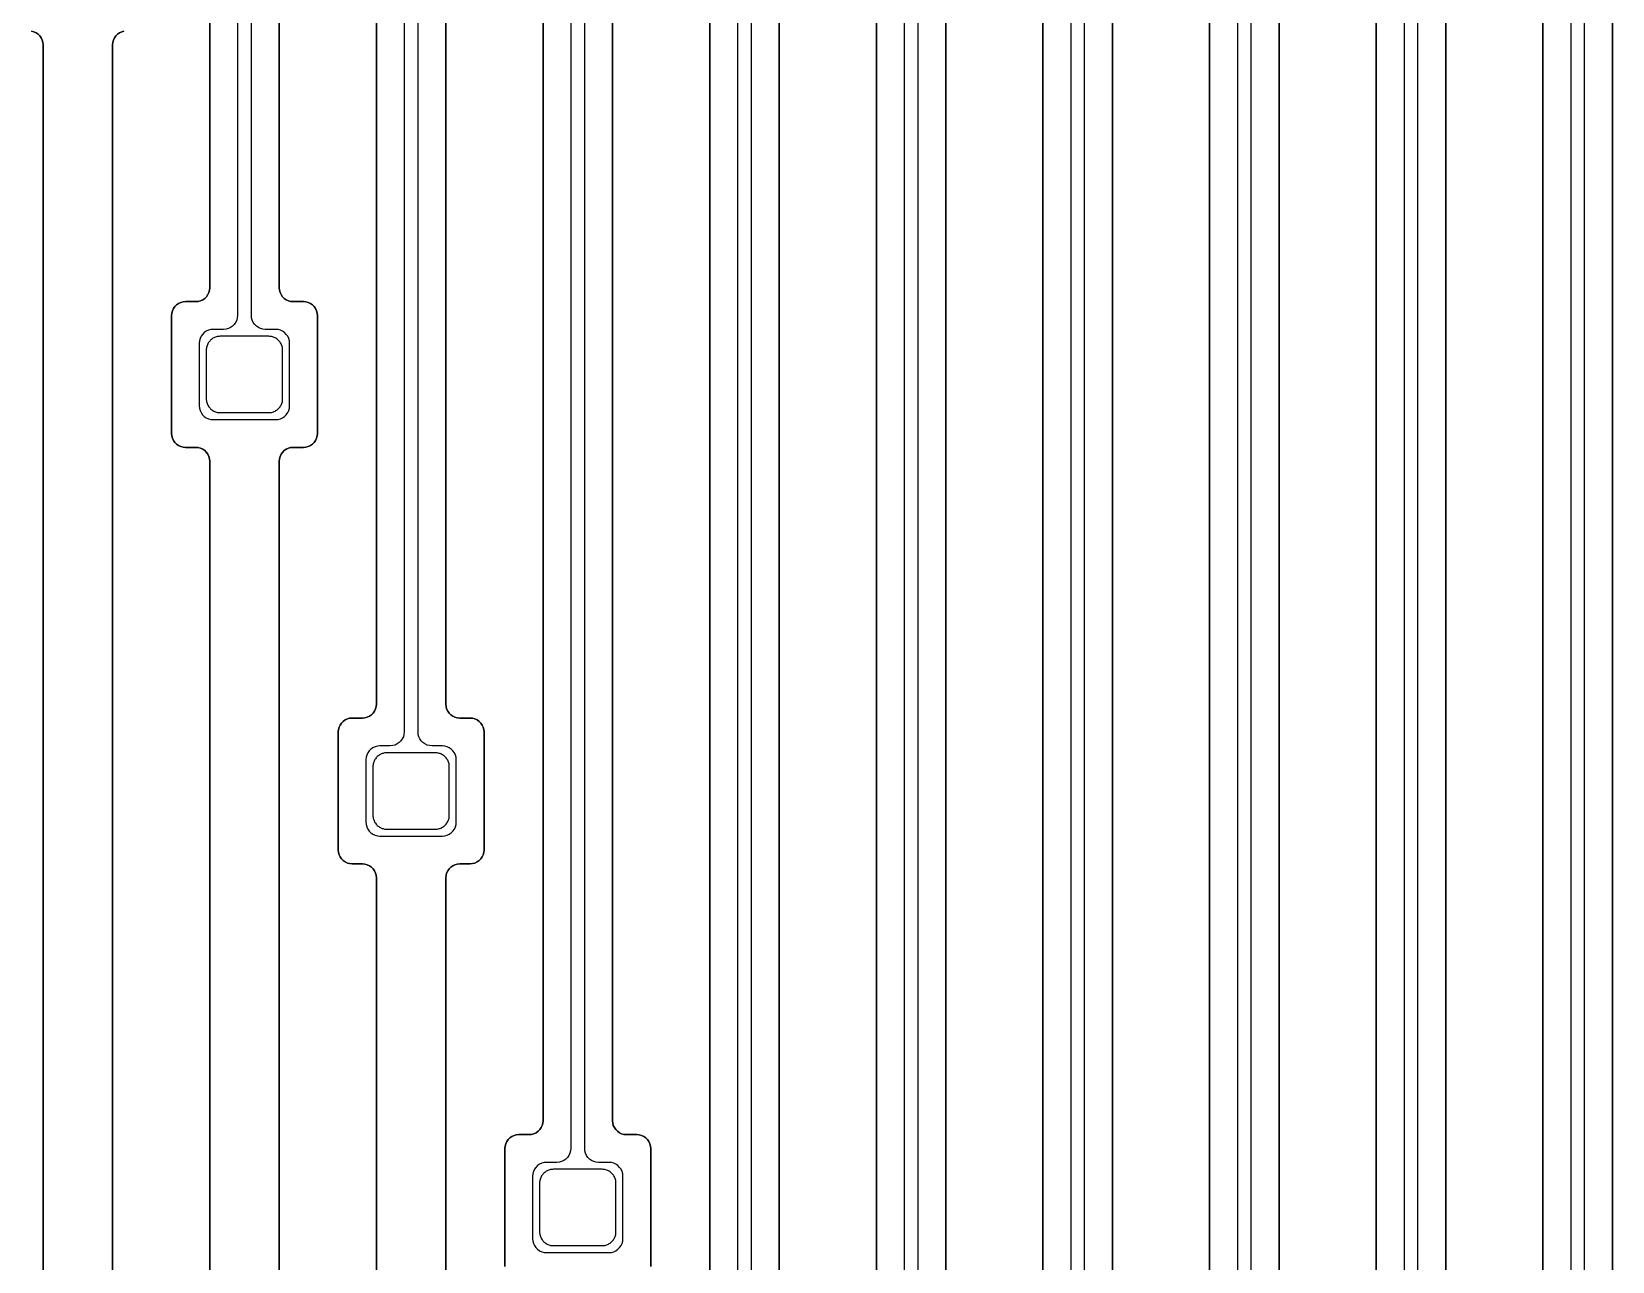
# Model space of a CAD drawing. Header units: metres. Extents: x -1550 to 1550, y -904 to 26100.
# Drawn here: x -479.7 to -252, y 3928.7 to 4105.9 of the extents above; entities that cross this region are included whole.
import ezdxf

# ---------------------------------------------------------------- set-up
doc = ezdxf.new("R2010")
doc.units = ezdxf.units.M
for name, color, linetype in [('Electrodes', 2, 'CONTINUOUS'), ('Metal', 4, 'CONTINUOUS'), ('Polyimide', 3, 'CONTINUOUS'), ('Polyimide_Negative', 5, 'CONTINUOUS')]:
    doc.layers.add(name, color=color, linetype=linetype)

msp = doc.modelspace()

# ---------------------------------------------------------------- linework, layer by layer
at = {"layer": 'Electrodes'}
for points in [[(-445.5, 4051.01), (-445.36, 4051.01), (-445.23, 4051.03), (-445.09, 4051.05), (-444.96, 4051.08), (-444.83, 4051.12), (-444.7, 4051.17), (-444.58, 4051.23), (-444.46, 4051.3), (-444.35, 4051.37), (-444.24, 4051.46), (-444.13, 4051.55), (-444.04, 4051.64), (-443.95, 4051.75), (-443.87, 4051.85), (-443.79, 4051.97), (-443.72, 4052.09), (-443.67, 4052.21), (-443.62, 4052.34), (-443.57, 4052.47), (-443.54, 4052.6), (-443.52, 4052.74), (-443.5, 4052.87), (-443.5, 4053.01), (-443.5, 4060.01), (-443.5, 4060.14), (-443.52, 4060.28), (-443.54, 4060.41), (-443.57, 4060.55), (-443.62, 4060.68), (-443.67, 4060.8), (-443.72, 4060.93), (-443.79, 4061.05), (-443.87, 4061.16), (-443.95, 4061.27), (-444.04, 4061.37), (-444.13, 4061.47), (-444.24, 4061.56), (-444.35, 4061.64), (-444.46, 4061.72), (-444.58, 4061.78), (-444.7, 4061.84), (-444.83, 4061.89), (-444.96, 4061.93), (-445.09, 4061.97), (-445.23, 4061.99), (-445.36, 4062), (-445.5, 4062.01), (-452.5, 4062.01), (-452.64, 4062), (-452.77, 4061.99), (-452.91, 4061.97), (-453.04, 4061.93), (-453.17, 4061.89), (-453.3, 4061.84), (-453.42, 4061.78), (-453.54, 4061.72), (-453.65, 4061.64), (-453.76, 4061.56), (-453.87, 4061.47), (-453.96, 4061.37), (-454.05, 4061.27), (-454.13, 4061.16), (-454.21, 4061.05), (-454.28, 4060.93), (-454.33, 4060.8), (-454.38, 4060.68), (-454.43, 4060.55), (-454.46, 4060.41), (-454.48, 4060.28), (-454.5, 4060.14), (-454.5, 4060.01), (-454.5, 4053.01), (-454.5, 4052.87), (-454.48, 4052.74), (-454.46, 4052.6), (-454.43, 4052.47), (-454.38, 4052.34), (-454.33, 4052.21), (-454.28, 4052.09), (-454.21, 4051.97), (-454.13, 4051.85), (-454.05, 4051.75), (-453.96, 4051.64), (-453.87, 4051.55), (-453.76, 4051.46), (-453.65, 4051.37), (-453.54, 4051.3), (-453.42, 4051.23), (-453.3, 4051.17), (-453.17, 4051.12), (-453.04, 4051.08), (-452.91, 4051.05), (-452.77, 4051.03), (-452.64, 4051.01), (-452.5, 4051.01), (-445.5, 4051.01)], [(-421.5, 3991.01), (-421.36, 3991.01), (-421.23, 3991.03), (-421.09, 3991.05), (-420.96, 3991.08), (-420.83, 3991.12), (-420.7, 3991.17), (-420.58, 3991.23), (-420.46, 3991.3), (-420.35, 3991.37), (-420.24, 3991.46), (-420.13, 3991.55), (-420.04, 3991.64), (-419.95, 3991.75), (-419.87, 3991.85), (-419.79, 3991.97), (-419.72, 3992.09), (-419.67, 3992.21), (-419.62, 3992.34), (-419.57, 3992.47), (-419.54, 3992.6), (-419.52, 3992.74), (-419.5, 3992.87), (-419.5, 3993.01), (-419.5, 4000.01), (-419.5, 4000.14), (-419.52, 4000.28), (-419.54, 4000.41), (-419.57, 4000.55), (-419.62, 4000.68), (-419.67, 4000.8), (-419.72, 4000.93), (-419.79, 4001.05), (-419.87, 4001.16), (-419.95, 4001.27), (-420.04, 4001.37), (-420.13, 4001.47), (-420.24, 4001.56), (-420.35, 4001.64), (-420.46, 4001.72), (-420.58, 4001.78), (-420.7, 4001.84), (-420.83, 4001.89), (-420.96, 4001.93), (-421.09, 4001.97), (-421.23, 4001.99), (-421.36, 4002), (-421.5, 4002.01), (-428.5, 4002.01), (-428.64, 4002), (-428.77, 4001.99), (-428.91, 4001.97), (-429.04, 4001.93), (-429.17, 4001.89), (-429.3, 4001.84), (-429.42, 4001.78), (-429.54, 4001.72), (-429.65, 4001.64), (-429.76, 4001.56), (-429.87, 4001.47), (-429.96, 4001.37), (-430.05, 4001.27), (-430.13, 4001.16), (-430.21, 4001.05), (-430.28, 4000.93), (-430.33, 4000.8), (-430.38, 4000.68), (-430.43, 4000.55), (-430.46, 4000.41), (-430.48, 4000.28), (-430.5, 4000.14), (-430.5, 4000.01), (-430.5, 3993.01), (-430.5, 3992.87), (-430.48, 3992.74), (-430.46, 3992.6), (-430.43, 3992.47), (-430.38, 3992.34), (-430.33, 3992.21), (-430.28, 3992.09), (-430.21, 3991.97), (-430.13, 3991.85), (-430.05, 3991.75), (-429.96, 3991.64), (-429.87, 3991.55), (-429.76, 3991.46), (-429.65, 3991.37), (-429.54, 3991.3), (-429.42, 3991.23), (-429.3, 3991.17), (-429.17, 3991.12), (-429.04, 3991.08), (-428.91, 3991.05), (-428.77, 3991.03), (-428.64, 3991.01), (-428.5, 3991.01), (-421.5, 3991.01)], [(-397.5, 3931.01), (-397.36, 3931.01), (-397.23, 3931.03), (-397.09, 3931.05), (-396.96, 3931.08), (-396.83, 3931.12), (-396.7, 3931.17), (-396.58, 3931.23), (-396.46, 3931.3), (-396.35, 3931.37), (-396.24, 3931.46), (-396.13, 3931.55), (-396.04, 3931.64), (-395.95, 3931.75), (-395.87, 3931.85), (-395.79, 3931.97), (-395.72, 3932.09), (-395.67, 3932.21), (-395.62, 3932.34), (-395.57, 3932.47), (-395.54, 3932.6), (-395.52, 3932.74), (-395.5, 3932.87), (-395.5, 3933.01), (-395.5, 3940.01), (-395.5, 3940.14), (-395.52, 3940.28), (-395.54, 3940.41), (-395.57, 3940.55), (-395.62, 3940.68), (-395.67, 3940.8), (-395.72, 3940.93), (-395.79, 3941.05), (-395.87, 3941.16), (-395.95, 3941.27), (-396.04, 3941.37), (-396.13, 3941.47), (-396.24, 3941.56), (-396.35, 3941.64), (-396.46, 3941.72), (-396.58, 3941.78), (-396.7, 3941.84), (-396.83, 3941.89), (-396.96, 3941.93), (-397.09, 3941.97), (-397.23, 3941.99), (-397.36, 3942), (-397.5, 3942.01), (-404.5, 3942.01), (-404.64, 3942), (-404.77, 3941.99), (-404.91, 3941.97), (-405.04, 3941.93), (-405.17, 3941.89), (-405.3, 3941.84), (-405.42, 3941.78), (-405.54, 3941.72), (-405.65, 3941.64), (-405.76, 3941.56), (-405.87, 3941.47), (-405.96, 3941.37), (-406.05, 3941.27), (-406.13, 3941.16), (-406.21, 3941.05), (-406.28, 3940.93), (-406.33, 3940.8), (-406.38, 3940.68), (-406.43, 3940.55), (-406.46, 3940.41), (-406.48, 3940.28), (-406.5, 3940.14), (-406.5, 3940.01), (-406.5, 3933.01), (-406.5, 3932.87), (-406.48, 3932.74), (-406.46, 3932.6), (-406.43, 3932.47), (-406.38, 3932.34), (-406.33, 3932.21), (-406.28, 3932.09), (-406.21, 3931.97), (-406.13, 3931.85), (-406.05, 3931.75), (-405.96, 3931.64), (-405.87, 3931.55), (-405.76, 3931.46), (-405.65, 3931.37), (-405.54, 3931.3), (-405.42, 3931.23), (-405.3, 3931.17), (-405.17, 3931.12), (-405.04, 3931.08), (-404.91, 3931.05), (-404.77, 3931.03), (-404.64, 3931.01), (-404.5, 3931.01), (-397.5, 3931.01)]]:
    msp.add_lwpolyline(points, close=True, dxfattribs=at)
at = {"layer": 'Metal'}
for points in [[(-450, 11993.5), (-450, 4065.01), (-450.03, 4064.66), (-450.12, 4064.32), (-450.27, 4064.01), (-450.47, 4063.72), (-450.71, 4063.48), (-451, 4063.28), (-451.32, 4063.13), (-451.65, 4063.04), (-452, 4063.01), (-453.5, 4063.01), (-453.85, 4062.98), (-454.18, 4062.89), (-454.5, 4062.74), (-454.79, 4062.54), (-455.03, 4062.29), (-455.23, 4062.01), (-455.38, 4061.69), (-455.47, 4061.36), (-455.5, 4061.01), (-455.5, 4052.01), (-455.47, 4051.66), (-455.38, 4051.32), (-455.23, 4051.01), (-455.03, 4050.72), (-454.79, 4050.48), (-454.5, 4050.28), (-454.18, 4050.13), (-453.85, 4050.04), (-453.5, 4050.01), (-444.5, 4050.01), (-444.15, 4050.04), (-443.82, 4050.13), (-443.5, 4050.28), (-443.21, 4050.48), (-442.97, 4050.72), (-442.77, 4051.01), (-442.62, 4051.32), (-442.53, 4051.66), (-442.5, 4052.01), (-442.5, 4061.01), (-442.53, 4061.36), (-442.62, 4061.69), (-442.77, 4062.01), (-442.97, 4062.29), (-443.21, 4062.54), (-443.5, 4062.74), (-443.82, 4062.89), (-444.15, 4062.98), (-444.5, 4063.01), (-446, 4063.01), (-446.35, 4063.04), (-446.68, 4063.13), (-447, 4063.28), (-447.29, 4063.48), (-447.53, 4063.72), (-447.73, 4064.01), (-447.88, 4064.32), (-447.97, 4064.66), (-448, 4065.01), (-448, 11993.5)], [(-426, 11993.5), (-426, 4005.01), (-426.03, 4004.66), (-426.12, 4004.32), (-426.27, 4004.01), (-426.47, 4003.72), (-426.71, 4003.48), (-427, 4003.28), (-427.32, 4003.13), (-427.65, 4003.04), (-428, 4003.01), (-429.5, 4003.01), (-429.85, 4002.98), (-430.18, 4002.89), (-430.5, 4002.74), (-430.79, 4002.54), (-431.03, 4002.29), (-431.23, 4002.01), (-431.38, 4001.69), (-431.47, 4001.36), (-431.5, 4001.01), (-431.5, 3992.01), (-431.47, 3991.66), (-431.38, 3991.32), (-431.23, 3991.01), (-431.03, 3990.72), (-430.79, 3990.48), (-430.5, 3990.28), (-430.18, 3990.13), (-429.85, 3990.04), (-429.5, 3990.01), (-420.5, 3990.01), (-420.15, 3990.04), (-419.82, 3990.13), (-419.5, 3990.28), (-419.21, 3990.48), (-418.97, 3990.72), (-418.77, 3991.01), (-418.62, 3991.32), (-418.53, 3991.66), (-418.5, 3992.01), (-418.5, 4001.01), (-418.53, 4001.36), (-418.62, 4001.69), (-418.77, 4002.01), (-418.97, 4002.29), (-419.21, 4002.54), (-419.5, 4002.74), (-419.82, 4002.89), (-420.15, 4002.98), (-420.5, 4003.01), (-422, 4003.01), (-422.35, 4003.04), (-422.68, 4003.13), (-423, 4003.28), (-423.29, 4003.48), (-423.53, 4003.72), (-423.73, 4004.01), (-423.88, 4004.32), (-423.97, 4004.66), (-424, 4005.01), (-424, 11993.5)], [(-402, 11993.5), (-402, 3945.01), (-402.03, 3944.66), (-402.12, 3944.32), (-402.27, 3944.01), (-402.47, 3943.72), (-402.71, 3943.48), (-403, 3943.28), (-403.32, 3943.13), (-403.65, 3943.04), (-404, 3943.01), (-405.5, 3943.01), (-405.85, 3942.98), (-406.18, 3942.89), (-406.5, 3942.74), (-406.79, 3942.54), (-407.03, 3942.29), (-407.23, 3942.01), (-407.38, 3941.69), (-407.47, 3941.36), (-407.5, 3941.01), (-407.5, 3932.01), (-407.47, 3931.66), (-407.38, 3931.32), (-407.23, 3931.01), (-407.03, 3930.72), (-406.79, 3930.48), (-406.5, 3930.28), (-406.18, 3930.13), (-405.85, 3930.04), (-405.5, 3930.01), (-396.5, 3930.01), (-396.15, 3930.04), (-395.82, 3930.13), (-395.5, 3930.28), (-395.21, 3930.48), (-394.97, 3930.72), (-394.77, 3931.01), (-394.62, 3931.32), (-394.53, 3931.66), (-394.5, 3932.01), (-394.5, 3941.01), (-394.53, 3941.36), (-394.62, 3941.69), (-394.77, 3942.01), (-394.97, 3942.29), (-395.21, 3942.54), (-395.5, 3942.74), (-395.82, 3942.89), (-396.15, 3942.98), (-396.5, 3943.01), (-398, 3943.01), (-398.35, 3943.04), (-398.68, 3943.13), (-399, 3943.28), (-399.29, 3943.48), (-399.53, 3943.72), (-399.73, 3944.01), (-399.88, 3944.32), (-399.97, 3944.66), (-400, 3945.01), (-400, 11993.5)], [(-378, 11993.5), (-378, 3691.04)], [(-376, 3691.04), (-376, 11993.5)], [(-354, 11993.5), (-354, 3437.07)], [(-352, 3437.07), (-352, 11993.5)], [(-330, 11993.5), (-330, 3183.1)], [(-328, 3183.1), (-328, 11993.5)], [(-306, 11993.5), (-306, 2929.13)], [(-304, 2929.13), (-304, 11993.5)], [(-282, 11993.5), (-282, 2675.17)], [(-280, 2675.17), (-280, 11993.5)], [(-258, 11993.5), (-258, 2421.2)], [(-256, 2421.2), (-256, 11993.5)]]:
    msp.add_lwpolyline(points, dxfattribs=at)
at = {"layer": 'Polyimide'}
for points in [[(-454, 3796.01), (-454, 4044.01), (-454.03, 4044.36), (-454.12, 4044.69), (-454.27, 4045.01), (-454.47, 4045.29), (-454.71, 4045.54), (-455, 4045.74), (-455.32, 4045.89), (-455.65, 4045.98), (-456, 4046.01), (-457.5, 4046.01), (-457.85, 4046.04), (-458.18, 4046.13), (-458.5, 4046.28), (-458.79, 4046.48), (-459.03, 4046.72), (-459.23, 4047.01), (-459.38, 4047.32), (-459.47, 4047.66), (-459.5, 4048.01), (-459.5, 4065.01), (-459.47, 4065.36), (-459.38, 4065.69), (-459.23, 4066.01), (-459.03, 4066.29), (-458.79, 4066.54), (-458.5, 4066.74), (-458.18, 4066.89), (-457.85, 4066.98), (-457.5, 4067.01), (-456, 4067.01), (-455.65, 4067.04), (-455.32, 4067.13), (-455, 4067.28), (-454.71, 4067.48), (-454.47, 4067.72), (-454.27, 4068.01), (-454.12, 4068.32), (-454.03, 4068.66), (-454, 4069.01), (-454, 11978.5)], [(-444, 11978.5), (-444, 4069.01), (-443.97, 4068.66), (-443.88, 4068.32), (-443.73, 4068.01), (-443.53, 4067.72), (-443.29, 4067.48), (-443, 4067.28), (-442.68, 4067.13), (-442.35, 4067.04), (-442, 4067.01), (-440.5, 4067.01), (-440.15, 4066.98), (-439.82, 4066.89), (-439.5, 4066.74), (-439.21, 4066.54), (-438.97, 4066.29), (-438.77, 4066.01), (-438.62, 4065.69), (-438.53, 4065.36), (-438.5, 4065.01), (-438.5, 4048.01), (-438.53, 4047.66), (-438.62, 4047.32), (-438.77, 4047.01), (-438.97, 4046.72), (-439.21, 4046.48), (-439.5, 4046.28), (-439.82, 4046.13), (-440.15, 4046.04), (-440.5, 4046.01), (-442, 4046.01), (-442.35, 4045.98), (-442.68, 4045.89), (-443, 4045.74), (-443.29, 4045.54), (-443.53, 4045.29), (-443.73, 4045.01), (-443.88, 4044.69), (-443.97, 4044.36), (-444, 4044.01), (-444, 3796.01)], [(-430, 3736.01), (-430, 3984.01), (-430.03, 3984.36), (-430.12, 3984.69), (-430.27, 3985.01), (-430.47, 3985.29), (-430.71, 3985.54), (-431, 3985.74), (-431.32, 3985.89), (-431.65, 3985.98), (-432, 3986.01), (-433.5, 3986.01), (-433.85, 3986.04), (-434.18, 3986.13), (-434.5, 3986.28), (-434.79, 3986.48), (-435.03, 3986.72), (-435.23, 3987.01), (-435.38, 3987.32), (-435.47, 3987.66), (-435.5, 3988.01), (-435.5, 4005.01), (-435.47, 4005.36), (-435.38, 4005.69), (-435.23, 4006.01), (-435.03, 4006.29), (-434.79, 4006.54), (-434.5, 4006.74), (-434.18, 4006.89), (-433.85, 4006.98), (-433.5, 4007.01), (-432, 4007.01), (-431.65, 4007.04), (-431.32, 4007.13), (-431, 4007.28), (-430.71, 4007.48), (-430.47, 4007.72), (-430.27, 4008.01), (-430.12, 4008.32), (-430.03, 4008.66), (-430, 4009.01), (-430, 11978.5)], [(-420, 11978.5), (-420, 4009.01), (-419.97, 4008.66), (-419.88, 4008.32), (-419.73, 4008.01), (-419.53, 4007.72), (-419.29, 4007.48), (-419, 4007.28), (-418.68, 4007.13), (-418.35, 4007.04), (-418, 4007.01), (-416.5, 4007.01), (-416.15, 4006.98), (-415.82, 4006.89), (-415.5, 4006.74), (-415.21, 4006.54), (-414.97, 4006.29), (-414.77, 4006.01), (-414.62, 4005.69), (-414.53, 4005.36), (-414.5, 4005.01), (-414.5, 3988.01), (-414.53, 3987.66), (-414.62, 3987.32), (-414.77, 3987.01), (-414.97, 3986.72), (-415.21, 3986.48), (-415.5, 3986.28), (-415.82, 3986.13), (-416.15, 3986.04), (-416.5, 3986.01), (-418, 3986.01), (-418.35, 3985.98), (-418.68, 3985.89), (-419, 3985.74), (-419.29, 3985.54), (-419.53, 3985.29), (-419.73, 3985.01), (-419.88, 3984.69), (-419.97, 3984.36), (-420, 3984.01), (-420, 3736.01)], [(-411.5, 3928.01), (-411.5, 3945.01), (-411.47, 3945.36), (-411.38, 3945.69), (-411.23, 3946.01), (-411.03, 3946.29), (-410.79, 3946.54), (-410.5, 3946.74), (-410.18, 3946.89), (-409.85, 3946.98), (-409.5, 3947.01), (-408, 3947.01), (-407.65, 3947.04), (-407.32, 3947.13), (-407, 3947.28), (-406.71, 3947.48), (-406.47, 3947.72), (-406.27, 3948.01), (-406.12, 3948.32), (-406.03, 3948.66), (-406, 3949.01), (-406, 11978.5)], [(-396, 11978.5), (-396, 3949.01), (-395.97, 3948.66), (-395.88, 3948.32), (-395.73, 3948.01), (-395.53, 3947.72), (-395.29, 3947.48), (-395, 3947.28), (-394.68, 3947.13), (-394.35, 3947.04), (-394, 3947.01), (-392.5, 3947.01), (-392.15, 3946.98), (-391.82, 3946.89), (-391.5, 3946.74), (-391.21, 3946.54), (-390.97, 3946.29), (-390.77, 3946.01), (-390.62, 3945.69), (-390.53, 3945.36), (-390.5, 3945.01), (-390.5, 3928.01)], [(-382, 3695.04), (-382, 11978.5)], [(-372, 11978.5), (-372, 3695.04)], [(-358, 3441.07), (-358, 11978.5)], [(-348, 11978.5), (-348, 3441.07)], [(-334, 3187.1), (-334, 11978.5)], [(-324, 11978.5), (-324, 3187.1)], [(-310, 2933.13), (-310, 11978.5)], [(-300, 11978.5), (-300, 2933.13)], [(-286, 2679.17), (-286, 11978.5)], [(-276, 11978.5), (-276, 2679.17)], [(-262, 2425.2), (-262, 11978.5)], [(-252, 11978.5), (-252, 2425.2)], [(-478, 3856.01), (-478, 4104.01), (-478.03, 4104.36), (-478.12, 4104.69), (-478.27, 4105.01), (-478.47, 4105.29), (-478.71, 4105.54), (-479, 4105.74), (-479.32, 4105.89), (-479.65, 4105.98)], [(-466.35, 4105.98), (-466.68, 4105.89), (-467, 4105.74), (-467.29, 4105.54), (-467.53, 4105.29), (-467.73, 4105.01), (-467.88, 4104.69), (-467.97, 4104.36), (-468, 4104.01), (-468, 3856.01)]]:
    msp.add_lwpolyline(points, dxfattribs=at)
at = {"layer": 'Polyimide_Negative'}
for points in [[(-454, 11978.5), (-454, 4069.01), (-454.03, 4068.66), (-454.12, 4068.32), (-454.27, 4068.01), (-454.47, 4067.72), (-454.71, 4067.48), (-455, 4067.28), (-455.32, 4067.13), (-455.65, 4067.04), (-456, 4067.01), (-457.5, 4067.01), (-457.85, 4066.98), (-458.18, 4066.89), (-458.5, 4066.74), (-458.79, 4066.54), (-459.03, 4066.29), (-459.23, 4066.01), (-459.38, 4065.69), (-459.47, 4065.36), (-459.5, 4065.01), (-459.5, 4048.01), (-459.47, 4047.66), (-459.38, 4047.32), (-459.23, 4047.01), (-459.03, 4046.72), (-458.79, 4046.48), (-458.5, 4046.28), (-458.18, 4046.13), (-457.85, 4046.04), (-457.5, 4046.01), (-456, 4046.01), (-455.65, 4045.98), (-455.32, 4045.89), (-455, 4045.74), (-454.71, 4045.54), (-454.47, 4045.29), (-454.27, 4045.01), (-454.12, 4044.69), (-454.03, 4044.36), (-454, 4044.01), (-454, 3796.01)], [(-444, 3796.01), (-444, 4044.01), (-443.97, 4044.36), (-443.88, 4044.69), (-443.73, 4045.01), (-443.53, 4045.29), (-443.29, 4045.54), (-443, 4045.74), (-442.68, 4045.89), (-442.35, 4045.98), (-442, 4046.01), (-440.5, 4046.01), (-440.15, 4046.04), (-439.82, 4046.13), (-439.5, 4046.28), (-439.21, 4046.48), (-438.97, 4046.72), (-438.77, 4047.01), (-438.62, 4047.32), (-438.53, 4047.66), (-438.5, 4048.01), (-438.5, 4065.01), (-438.53, 4065.36), (-438.62, 4065.69), (-438.77, 4066.01), (-438.97, 4066.29), (-439.21, 4066.54), (-439.5, 4066.74), (-439.82, 4066.89), (-440.15, 4066.98), (-440.5, 4067.01), (-442, 4067.01), (-442.35, 4067.04), (-442.68, 4067.13), (-443, 4067.28), (-443.29, 4067.48), (-443.53, 4067.72), (-443.73, 4068.01), (-443.88, 4068.32), (-443.97, 4068.66), (-444, 4069.01), (-444, 11978.5)], [(-430, 11978.5), (-430, 4009.01), (-430.03, 4008.66), (-430.12, 4008.32), (-430.27, 4008.01), (-430.47, 4007.72), (-430.71, 4007.48), (-431, 4007.28), (-431.32, 4007.13), (-431.65, 4007.04), (-432, 4007.01), (-433.5, 4007.01), (-433.85, 4006.98), (-434.18, 4006.89), (-434.5, 4006.74), (-434.79, 4006.54), (-435.03, 4006.29), (-435.23, 4006.01), (-435.38, 4005.69), (-435.47, 4005.36), (-435.5, 4005.01), (-435.5, 3988.01), (-435.47, 3987.66), (-435.38, 3987.32), (-435.23, 3987.01), (-435.03, 3986.72), (-434.79, 3986.48), (-434.5, 3986.28), (-434.18, 3986.13), (-433.85, 3986.04), (-433.5, 3986.01), (-432, 3986.01), (-431.65, 3985.98), (-431.32, 3985.89), (-431, 3985.74), (-430.71, 3985.54), (-430.47, 3985.29), (-430.27, 3985.01), (-430.12, 3984.69), (-430.03, 3984.36), (-430, 3984.01), (-430, 3736.01)], [(-420, 3736.01), (-420, 3984.01), (-419.97, 3984.36), (-419.88, 3984.69), (-419.73, 3985.01), (-419.53, 3985.29), (-419.29, 3985.54), (-419, 3985.74), (-418.68, 3985.89), (-418.35, 3985.98), (-418, 3986.01), (-416.5, 3986.01), (-416.15, 3986.04), (-415.82, 3986.13), (-415.5, 3986.28), (-415.21, 3986.48), (-414.97, 3986.72), (-414.77, 3987.01), (-414.62, 3987.32), (-414.53, 3987.66), (-414.5, 3988.01), (-414.5, 4005.01), (-414.53, 4005.36), (-414.62, 4005.69), (-414.77, 4006.01), (-414.97, 4006.29), (-415.21, 4006.54), (-415.5, 4006.74), (-415.82, 4006.89), (-416.15, 4006.98), (-416.5, 4007.01), (-418, 4007.01), (-418.35, 4007.04), (-418.68, 4007.13), (-419, 4007.28), (-419.29, 4007.48), (-419.53, 4007.72), (-419.73, 4008.01), (-419.88, 4008.32), (-419.97, 4008.66), (-420, 4009.01), (-420, 11978.5)], [(-406, 11978.5), (-406, 3949.01), (-406.03, 3948.66), (-406.12, 3948.32), (-406.27, 3948.01), (-406.47, 3947.72), (-406.71, 3947.48), (-407, 3947.28), (-407.32, 3947.13), (-407.65, 3947.04), (-408, 3947.01), (-409.5, 3947.01), (-409.85, 3946.98), (-410.18, 3946.89), (-410.5, 3946.74), (-410.79, 3946.54), (-411.03, 3946.29), (-411.23, 3946.01), (-411.38, 3945.69), (-411.47, 3945.36), (-411.5, 3945.01), (-411.5, 3928.01)], [(-390.5, 3928.01), (-390.5, 3945.01), (-390.53, 3945.36), (-390.62, 3945.69), (-390.77, 3946.01), (-390.97, 3946.29), (-391.21, 3946.54), (-391.5, 3946.74), (-391.82, 3946.89), (-392.15, 3946.98), (-392.5, 3947.01), (-394, 3947.01), (-394.35, 3947.04), (-394.68, 3947.13), (-395, 3947.28), (-395.29, 3947.48), (-395.53, 3947.72), (-395.73, 3948.01), (-395.88, 3948.32), (-395.97, 3948.66), (-396, 3949.01), (-396, 11978.5)], [(-382, 11978.5), (-382, 3695.04)], [(-372, 3695.04), (-372, 11978.5)], [(-358, 11978.5), (-358, 3441.07)], [(-348, 3441.07), (-348, 11978.5)], [(-334, 11978.5), (-334, 3187.1)], [(-324, 3187.1), (-324, 11978.5)], [(-310, 11978.5), (-310, 2933.13)], [(-300, 2933.13), (-300, 11978.5)], [(-286, 11978.5), (-286, 2679.17)], [(-276, 2679.17), (-276, 11978.5)], [(-262, 11978.5), (-262, 2425.2)], [(-252, 2425.2), (-252, 11978.5)], [(-479.65, 4105.98), (-479.32, 4105.89), (-479, 4105.74), (-478.71, 4105.54), (-478.47, 4105.29), (-478.27, 4105.01), (-478.12, 4104.69), (-478.03, 4104.36), (-478, 4104.01), (-478, 3856.01)], [(-468, 3856.01), (-468, 4104.01), (-467.97, 4104.36), (-467.88, 4104.69), (-467.73, 4105.01), (-467.53, 4105.29), (-467.29, 4105.54), (-467, 4105.74), (-466.68, 4105.89), (-466.35, 4105.98)]]:
    msp.add_lwpolyline(points, dxfattribs=at)

doc.saveas('drawing.dxf')
